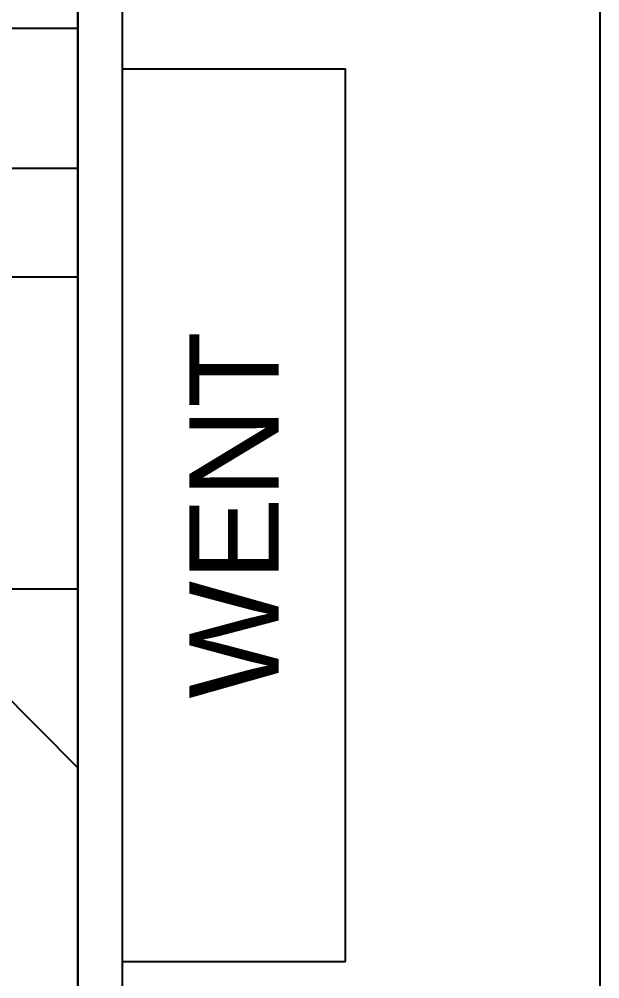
# Model space of a CAD drawing. Header units: millimetres. Extents: x 976 to 9349, y -1578 to 2211.
# Drawn here: x 6171.57 to 6184.58, y 33.37 to 54.88 of the extents above; entities that cross this region are included whole.
import ezdxf

# ---------------------------------------------------------------- set-up
doc = ezdxf.new("R2010")
doc.units = ezdxf.units.MM
for name, color, linetype in [('Płytki', 254, 'Continuous'), ('Wbudowane', 175, 'Continuous'), ('Ściany', 7, 'Continuous')]:
    doc.layers.add(name, color=color, linetype=linetype)

# ---------------------------------------------------------------- blocks, each defined once
blk = doc.blocks.new('Z$W@#15141')
for p, q in [((0, 20), (5, 20)), ((5, 0), (5, 20)), ((0, 0), (5, 0))]:
    blk.add_line(p, q)
blk = doc.blocks.new('Z$W@#9123')
for p, q in [((16.925, 52.903), (12.925, 52.903)), ((13.36, 52.903), (16.49, 52.903)), ((13.36, 52.903), (13.36, 44.797)), ((16.49, 44.797), (16.49, 52.903)), ((25.925, 52.903), (18.925, 52.903)), ((18.925, 50.624), (18.925, 52.903)), ((24.425, 52.903), (20.425, 52.903)), ((25.925, 52.903), (25.925, 50.624))]:
    blk.add_line(p, q)
blk = doc.blocks.new('Z$W@#8064')
blk.add_line((0, 0), (70, 0))
blk = doc.blocks.new('Z$W@#3241')
for p in [(0, 20), (20.749, 24)]:
    blk.add_line(p, (4, 24))

msp = doc.modelspace()

# ---------------------------------------------------------------- linework, layer by layer
at = {"layer": 'Płytki'}
msp.add_line((6172.885, 88.103), (6172.885, 18.103), dxfattribs=at)
at = {"layer": 'Ściany'}
for p, q in [((6184.585, 264.403), (6184.585, -3.297)), ((6173.885, 17.103), (6173.885, 254.403))]:
    msp.add_line(p, q, dxfattribs=at)

# ---------------------------------------------------------------- block references
at = {"layer": 'Wbudowane'}
for name, p, rotation in [('Z$W@#8064', (6172.885, 18.103), 90), ('Z$W@#9123', (6119.982, 68.028), -90.00000000000001), ('Z$W@#3241', (6148.885, 42.103), -90.00000000000001)]:
    msp.add_blockref(name, p, dxfattribs=dict(at, rotation=rotation))
msp.add_blockref('Z$W@#15141', (6173.885, 33.764), dxfattribs=at)

# ---------------------------------------------------------------- texts
at = {"layer": 'Wbudowane', "insert": (6176.385, 43.764), "char_height": 2, "width": 20, "attachment_point": 5, "rotation": 90}
msp.add_mtext('{\\fArial|b0|i0|c238|p0;WENT}', dxfattribs=at)

doc.saveas('drawing.dxf')
